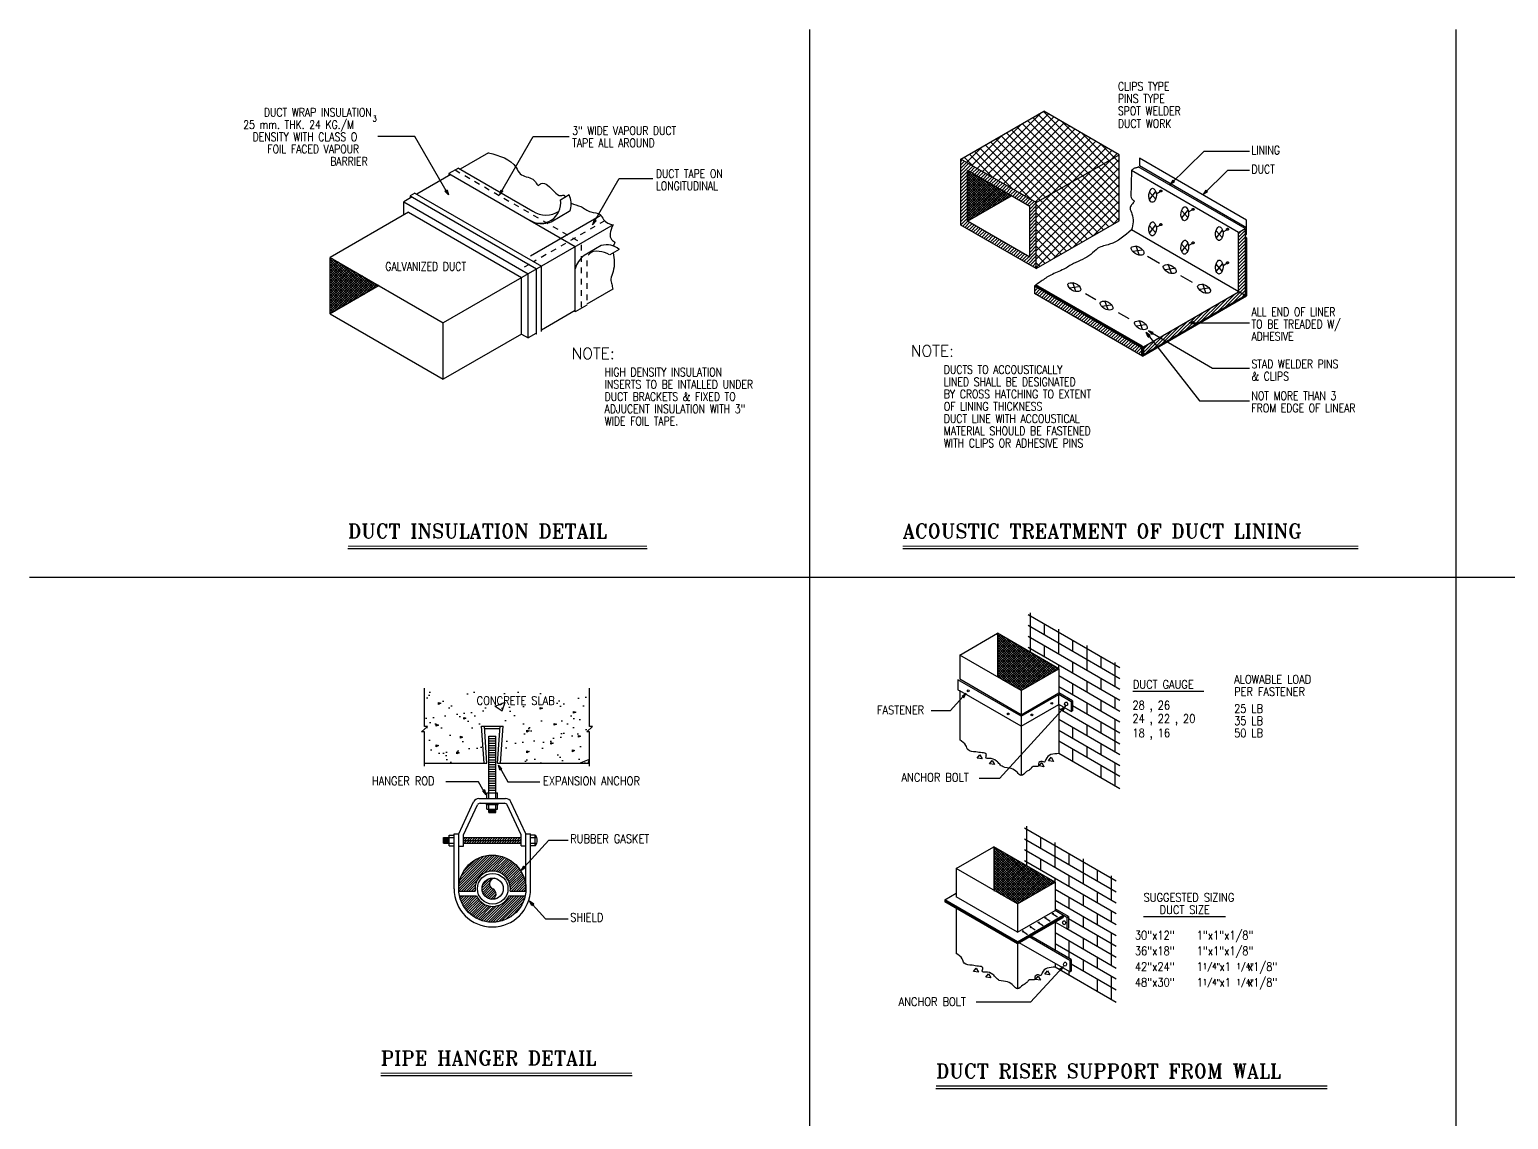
# Model space of a CAD drawing. Extents: x -251.9 to -196.2, y -340.1 to -300.7.
# Drawn here: x -251.89 to -225.7, y -320.01 to -300.7 of the extents above; entities that cross this region are included whole.
import ezdxf
from ezdxf.enums import TextEntityAlignment as Align

# ---------------------------------------------------------------- set-up
doc = ezdxf.new("R2010")
doc.units = 0
doc.header["$LTSCALE"] = 0.5
doc.header["$MEASUREMENT"] = 0
doc.linetypes.add('CENTER', pattern=[2, 1.25, -0.25, 0.25, -0.25])
doc.linetypes.add('HIDDEN2', pattern=[0.1875, 0.125, -0.0625])
for name, color, linetype in [('AC', 10, 'CONTINUOUS'), ('CENTER', 4, 'CENTER'), ('DUCK', 2, 'CONTINUOUS'), ('GATES', 4, 'CONTINUOUS'), ('HATCH', 11, 'CONTINUOUS'), ('HEDDEN', 3, 'HIDDEN2'), ('LA-1', 2, 'CONTINUOUS'), ('LINE', 3, 'CONTINUOUS'), ('TEXT', 2, 'CONTINUOUS'), ('TEXT1', 6, 'CONTINUOUS')]:
    doc.layers.add(name, color=color, linetype=linetype)
doc.styles.add('ROMANS', font='romans', dxfattribs={"width": 0.6})
doc.styles.add('ROMANT', font='romant.shx', dxfattribs={"width": 0.8})
pattern_1 = [(45, (-336.963858, -334.861504), (-0.022142369, 0.022142369), [])]

msp = doc.modelspace()

# ---------------------------------------------------------------- hatches: boundary and pattern name
at = {"layer": 'HATCH'}
h = msp.add_hatch(dxfattribs=at)
h.set_pattern_fill('ANSI37', color=256, scale=0.835041, style=0)
h.set_pattern_definition([(45, (-323.62303, -324.36141), (-0.0738079, 0.0738079), []), (135, (-323.62303, -324.36141), (-0.0738079, -0.0738079), [])])
h.paths.add_polyline_path([(-232.594, -302.92), (-234.064, -303.769), (-234.064, -304.938), (-232.594, -304.089)])
h.paths.add_polyline_path([(-232.594, -302.92), (-233.93, -302.149), (-235.4, -302.997), (-234.064, -303.769)])
h = msp.add_hatch(dxfattribs=at)
h.set_pattern_fill('ANSI31', color=256, scale=0.334016, style=0)
h.set_pattern_definition([(45, (-323.623034, -324.36141), (-0.029523159, 0.029523159), [])])
h.paths.add_polyline_path([(-235.4, -304.166), (-234.064, -304.938), (-234.064, -303.769), (-235.4, -302.997)])
h.paths.add_polyline_path([(-235.283, -304.099), (-235.283, -303.2), (-234.18, -303.836), (-234.18, -304.735)], flags=16)
h = msp.add_hatch(dxfattribs=at)
h.set_pattern_fill('ANSI37', color=256, scale=0.250512, style=0)
h.set_pattern_definition([(45, (-327.96625, -315.17151), (-0.022142369, 0.022142369), []), (135, (-327.96625, -315.17151), (-0.022142369, -0.022142369), [])])
h.paths.add_polyline_path([(-234.504, -303.649), (-235.283, -303.2), (-235.283, -304.099)])
h = msp.add_hatch(dxfattribs=at)
h.set_pattern_fill('ANSI31', color=256, scale=0.334016, style=0)
h.set_pattern_definition([(45, (-327.96625, -315.42202), (-0.029523159, 0.029523159), [])])
h.paths.add_polyline_path([(-230.363, -304.228), (-230.48, -304.295), (-230.48, -305.348), (-230.363, -305.416)])
h.paths.add_polyline_path([(-230.363, -305.416), (-230.48, -305.348), (-232.167, -306.322), (-232.167, -306.457)])
h.paths.add_polyline_path([(-234.097, -305.246), (-234.097, -305.381), (-232.2, -306.477), (-232.2, -306.342)])
h = msp.add_hatch(dxfattribs=at)
h.set_pattern_fill('ANSI37', color=256, scale=0.250512, style=0)
h.set_pattern_definition([(45, (-339.662973, -322.873104), (-0.022142369, 0.022142369), []), (135, (-339.662973, -322.873104), (-0.022142369, -0.022142369), [])])
h.paths.add_polyline_path([(-245.702, -305.239), (-246.57, -304.738), (-246.57, -305.74)])
h = msp.add_hatch(dxfattribs=at)
h.set_pattern_fill('ANSI37', color=256, scale=0.250512, style=0)
h.set_pattern_definition([(45, (-337.707262, -328.91533), (-0.022142369, 0.022142369), []), (135, (-337.707262, -328.91533), (-0.022142369, -0.022142369), [])])
h.paths.add_polyline_path([(-234.334, -312.411), (-233.666, -312.025), (-234.752, -311.398), (-234.752, -312.17)])
h = msp.add_hatch(dxfattribs=at)
h.set_pattern_fill('AR-CONC', color=256, scale=0.250512, style=0)
h.set_pattern_definition([(50, (-335.2368, -333.8816), (1.796825, -0.157202), [0.187884, -2.066727]), (355, (-335.2368, -333.8816), (-0.34759, 1.884334), [0.150307, -1.65338]), (100.4514, (-335.0871, -333.8947), (1.449237, 1.72713), [0.159677, -1.756447]), (46.1842, (-335.2368, -333.3806), (2.67357, -0.414646), [0.28183, -3.10009]), (96.6356, (-335.014, -333.4152), (2.341445, 2.440285), [0.239516, -2.63467]), (351.1842, (-335.2368, -333.3806), (2.34144, 2.44029), [0.22546, -2.48007]), (21, (-334.9863, -333.5059), (1.495326, -1.00861), [0.187884, -2.066727]), (326, (-334.9863, -333.5059), (0.609535, 1.81659), [0.150307, -1.65338]), (71.4514, (-334.8617, -333.59), (2.10486, 0.80798), [0.159677, -1.756447]), (37.5, (-335.2368, -333.88164), (0.030462, 0.83394), [0, -1.63334, 0, -1.678432, 0, -1.659644]), (7.5, (-335.2368, -333.8816), (0.6590216, 0.98805), [0, -0.956957, 0, -1.595763, 0, -0.632544]), (327.5, (-335.7955, -333.88164), (1.337291, -0.0565027), [0, -0.626281, 0, -1.953996, 0, -2.592802]), (317.5, (-336.046, -333.8816), (1.460953, 0.250775), [0, -0.814165, 0, -1.297654, 0, -1.841265])])
h.paths.add_polyline_path([(-241.976, -313.142), (-242.026, -313.142), (-241.924, -313.048), (-241.976, -313.048), (-241.976, -312.46), (-244.898, -312.41), (-244.898, -313.048), (-244.847, -313.048), (-244.949, -313.142), (-244.898, -313.142), (-244.898, -313.699), (-243.844, -313.699), (-243.889, -313.041), (-243.507, -313.041), (-243.552, -313.699), (-241.976, -313.699)])
h.paths.add_polyline_path([(-243.086, -313.147), (-243.086, -313.116), (-243.047, -313.128)], flags=16)
h.paths.add_polyline_path([(-243.086, -313.481), (-243.047, -313.494), (-243.086, -313.513)], flags=16)
h.paths.add_polyline_path([(-242.659, -313.329), (-242.619, -313.342), (-242.659, -313.361)], flags=16)
h.paths.add_polyline_path([(-242.601, -313.026), (-242.601, -312.994), (-242.561, -313.007)], flags=16)
h.paths.add_polyline_path([(-242.851, -312.742), (-242.851, -312.71), (-242.811, -312.723)], flags=16)
h.paths.add_polyline_path([(-242.28, -313.464), (-242.24, -313.476), (-242.28, -313.495)], flags=16)
h.paths.add_polyline_path([(-242.173, -313.239), (-242.173, -313.208), (-242.134, -313.22)], flags=16)
h.paths.add_polyline_path([(-242.259, -312.812), (-242.259, -312.781), (-242.219, -312.793)], flags=16)
h.paths.add_polyline_path([(-244.165, -312.9), (-244.205, -312.919), (-244.205, -312.887)], flags=16)
h.paths.add_polyline_path([(-244.223, -313.235), (-244.263, -313.254), (-244.263, -313.222)], flags=16)
h.paths.add_polyline_path([(-244.287, -313.513), (-244.327, -313.531), (-244.327, -313.5)], flags=16)
h.paths.add_polyline_path([(-244.65, -313.387), (-244.69, -313.406), (-244.69, -313.374)], flags=16)
h.paths.add_polyline_path([(-244.65, -313.022), (-244.69, -313.04), (-244.69, -313.009)], flags=16)
h.paths.add_polyline_path([(-244.608, -312.637), (-244.648, -312.656), (-244.648, -312.625)], flags=16)
h.paths.add_polyline_path([(-244.357, -312.694), (-243.107, -312.694), (-243.107, -312.519), (-244.357, -312.519)], flags=24)
h = msp.add_hatch(dxfattribs=at)
h.set_pattern_fill('AR-SAND', color=256, scale=0.250512, style=0)
h.set_pattern_definition([(37.5, (-335.23683, -333.88164), (-0.0157806, 0.482693), [0, -0.3807787, 0, -0.425871, 0, -0.4070825]), (7.5, (-335.2368, -333.88164), (0.443351, 0.7069823), [0, -0.2054201, 0, -0.3432019, 0, -0.131519]), (327.5, (-335.54496, -333.88164), (0.7801309, 0.0014177), [0, -0.1252562, 0, -0.4509222, 0, -0.588704]), (317.5, (-335.54496, -333.88164), (0.7530717, 0.2198685), [0, -0.062628, 0, -0.2956045, 0, -0.3381916])])
h.paths.add_polyline_path([(-241.976, -313.142), (-242.026, -313.142), (-241.924, -313.048), (-241.976, -313.048), (-241.976, -312.46), (-244.898, -312.41), (-244.898, -313.048), (-244.847, -313.048), (-244.949, -313.142), (-244.898, -313.142), (-244.898, -313.699), (-243.844, -313.699), (-243.889, -313.041), (-243.507, -313.041), (-243.552, -313.699), (-241.976, -313.699)])
h.paths.add_polyline_path([(-243.086, -313.147), (-243.086, -313.116), (-243.047, -313.128)], flags=16)
h.paths.add_polyline_path([(-243.086, -313.481), (-243.047, -313.494), (-243.086, -313.513)], flags=16)
h.paths.add_polyline_path([(-242.659, -313.329), (-242.619, -313.342), (-242.659, -313.361)], flags=16)
h.paths.add_polyline_path([(-242.851, -312.742), (-242.851, -312.71), (-242.811, -312.723)], flags=16)
h.paths.add_polyline_path([(-242.601, -313.026), (-242.601, -312.994), (-242.561, -313.007)], flags=16)
h.paths.add_polyline_path([(-244.223, -313.235), (-244.263, -313.254), (-244.263, -313.222)], flags=16)
h.paths.add_polyline_path([(-244.165, -312.9), (-244.205, -312.919), (-244.205, -312.887)], flags=16)
h.paths.add_polyline_path([(-244.287, -313.513), (-244.327, -313.531), (-244.327, -313.5)], flags=16)
h.paths.add_polyline_path([(-242.28, -313.464), (-242.24, -313.476), (-242.28, -313.495)], flags=16)
h.paths.add_polyline_path([(-242.259, -312.812), (-242.259, -312.781), (-242.219, -312.793)], flags=16)
h.paths.add_polyline_path([(-242.173, -313.208), (-242.134, -313.22), (-242.173, -313.239)], flags=16)
h.paths.add_polyline_path([(-244.65, -313.387), (-244.69, -313.406), (-244.69, -313.374)], flags=16)
h.paths.add_polyline_path([(-244.65, -313.022), (-244.69, -313.04), (-244.69, -313.009)], flags=16)
h.paths.add_polyline_path([(-244.608, -312.637), (-244.648, -312.656), (-244.648, -312.625)], flags=16)
h.paths.add_polyline_path([(-244.357, -312.694), (-243.107, -312.694), (-243.107, -312.519), (-244.357, -312.519)], flags=24)
h = msp.add_hatch(dxfattribs=at)
h.set_pattern_fill('ANSI31', color=256, scale=0.250512, style=0)
h.set_pattern_definition(pattern_1)
h.paths.add_polyline_path([(-244.209, -315.014), (-244.209, -315.118), (-243.186, -315.118), (-243.186, -315.014)])
h = msp.add_hatch(dxfattribs=at)
h.set_pattern_fill('ANSI31', color=256, scale=0.250512, style=0)
h.set_pattern_definition(pattern_1)
h.paths.add_polyline_path([(-243.381, -315.964), (-243.104, -315.964, 0.01756), (-243.103, -315.922, 1), (-244.293, -315.922, 0.01756), (-244.291, -315.964), (-244.002, -315.964, -1.143544)])
h.paths.add_polyline_path([(-243.978, -316.047), (-244.279, -316.047, 0.807573), (-243.116, -316.047), (-243.404, -316.047, -0.654654)])
h.paths.add_polyline_path([(-243.666, -315.736, 0.454006), (-243.879, -315.922, 0.389243), (-243.708, -316.109, 0.708719), (-243.69, -315.923, -0.730178)])
h = msp.add_hatch(dxfattribs=at)
h.set_pattern_fill('ANSI37', color=256, scale=0.250512, style=0)
h.set_pattern_definition([(45, (-337.772004, -329.499866), (-0.022142369, 0.022142369), []), (135, (-337.772004, -329.499866), (-0.022142369, -0.022142369), [])])
h.paths.add_polyline_path([(-234.817, -315.18), (-234.817, -315.951), (-234.399, -316.192), (-233.731, -315.807)])

# ---------------------------------------------------------------- linework, layer by layer
at = {"layer": 'AC'}
for p, q in [((-230.338, -304.078), (-232.235, -302.983)), ((-230.48, -304.295), (-232.377, -303.2)), ((-230.363, -304.228), (-232.26, -303.132)), ((-230.338, -304.213), (-232.235, -303.118)), ((-231.938, -303.61), (-231.872, -303.572)), ((-231.366, -303.934), (-231.301, -303.896)), ((-230.363, -305.416), (-232.377, -304.253)), ((-231.938, -304.203), (-231.872, -304.165)), ((-230.756, -304.287), (-230.691, -304.249)), ((-230.48, -304.295), (-230.363, -304.228)), ((-230.48, -305.348), (-230.48, -304.295)), ((-230.363, -304.228), (-230.363, -305.416)), ((-231.366, -304.528), (-231.301, -304.49)), ((-230.363, -304.406), (-230.338, -304.392)), ((-230.756, -304.88), (-230.691, -304.842)), ((-232.2, -306.342), (-234.097, -305.246)), ((-232.183, -306.313), (-234.07, -305.223)), ((-232.167, -306.322), (-230.48, -305.348)), ((-232.2, -306.342), (-232.183, -306.332)), ((-232.2, -306.342), (-232.2, -306.477)), ((-232.183, -306.313), (-232.183, -306.486)), ((-232.167, -306.322), (-232.167, -306.477)), ((-235.42, -311.784), (-234.752, -311.398)), ((-234.752, -311.398), (-234.752, -312.17)), ((-233.666, -312.025), (-234.752, -311.398)), ((-234.334, -312.411), (-235.42, -311.784)), ((-235.42, -311.784), (-235.42, -312.212)), ((-234.334, -312.411), (-233.666, -312.025)), ((-233.666, -312.025), (-233.666, -312.453)), ((-234.334, -312.868), (-235.453, -312.222)), ((-234.334, -312.839), (-235.42, -312.212)), ((-234.334, -313.045), (-235.42, -312.418)), ((-234.334, -312.411), (-234.334, -313.914)), ((-234.334, -312.839), (-233.666, -312.453)), ((-233.422, -312.594), (-233.666, -312.453)), ((-234.334, -312.868), (-233.666, -312.482)), ((-234.334, -313.045), (-233.666, -312.659)), ((-233.666, -312.659), (-233.666, -312.482)), ((-233.447, -312.609), (-233.666, -312.482)), ((-233.666, -312.659), (-233.666, -313.528)), ((-233.447, -312.785), (-233.666, -312.659)), ((-233.447, -312.609), (-233.422, -312.594)), ((-233.447, -312.609), (-233.447, -312.785)), ((-233.447, -312.609), (-233.447, -312.785)), ((-233.422, -312.594), (-233.422, -312.771)), ((-233.447, -312.785), (-233.422, -312.771)), ((-243.844, -313.699), (-243.889, -313.041)), ((-243.889, -313.041), (-243.507, -313.041)), ((-243.792, -313.699), (-243.836, -313.041)), ((-243.834, -313.083), (-243.562, -313.083)), ((-243.824, -313.219), (-243.824, -313.219)), ((-243.76, -313.219), (-243.635, -313.219)), ((-243.76, -314.325), (-243.76, -313.219)), ((-243.635, -314.325), (-243.635, -313.219)), ((-243.604, -313.699), (-243.559, -313.041)), ((-243.572, -313.219), (-243.571, -313.219)), ((-243.552, -313.699), (-243.507, -313.041)), ((-244.898, -313.699), (-243.792, -313.699)), ((-243.604, -313.699), (-241.976, -313.699)), ((-243.792, -314.325), (-243.792, -314.221)), ((-243.792, -314.221), (-243.604, -314.221)), ((-243.604, -314.325), (-243.604, -314.221)), ((-244.293, -314.951), (-244.029, -314.385)), ((-244.209, -314.97), (-243.961, -314.439)), ((-243.934, -314.325), (-243.462, -314.325)), ((-243.914, -314.409), (-243.482, -314.409)), ((-243.802, -314.429), (-243.802, -314.409)), ((-243.802, -314.429), (-243.593, -314.429)), ((-243.792, -314.513), (-243.792, -314.429)), ((-243.792, -314.513), (-243.604, -314.513)), ((-243.76, -314.57), (-243.76, -314.429)), ((-243.635, -314.57), (-243.635, -314.429)), ((-243.604, -314.513), (-243.604, -314.429)), ((-243.593, -314.429), (-243.593, -314.409)), ((-243.186, -314.97), (-243.434, -314.439)), ((-243.103, -314.951), (-243.367, -314.385)), ((-243.76, -314.57), (-243.635, -314.57)), ((-244.564, -315.118), (-244.564, -315.014)), ((-244.564, -315.014), (-244.376, -315.014)), ((-244.46, -315.16), (-244.46, -314.972)), ((-244.46, -314.972), (-244.376, -314.972)), ((-244.376, -314.951), (-244.293, -314.951)), ((-244.376, -315.922), (-244.376, -314.951)), ((-244.293, -315.922), (-244.293, -314.951)), ((-244.209, -315.171), (-244.209, -314.97)), ((-244.209, -315.014), (-243.186, -315.014)), ((-243.186, -315.16), (-243.186, -314.97)), ((-243.103, -314.951), (-243.019, -314.951)), ((-243.103, -315.922), (-243.103, -314.951)), ((-243.019, -315.922), (-243.019, -314.951)), ((-242.936, -314.972), (-243.019, -314.972)), ((-243.019, -315.014), (-242.914, -315.014)), ((-242.936, -315.16), (-242.936, -314.972)), ((-244.564, -315.118), (-244.376, -315.118)), ((-244.46, -315.16), (-244.376, -315.16)), ((-244.293, -315.171), (-244.209, -315.171)), ((-244.209, -315.118), (-243.186, -315.118)), ((-243.186, -315.16), (-243.103, -315.16)), ((-243.019, -315.118), (-242.914, -315.118)), ((-242.936, -315.16), (-243.019, -315.16)), ((-235.485, -315.566), (-234.817, -315.18)), ((-233.731, -315.807), (-234.817, -315.18)), ((-234.817, -315.18), (-234.817, -315.951)), ((-234.399, -316.192), (-235.485, -315.566)), ((-235.485, -315.566), (-235.485, -316.002)), ((-234.399, -316.192), (-233.731, -315.807)), ((-233.731, -315.807), (-233.731, -316.308)), ((-244.291, -315.964), (-244.002, -315.964)), ((-244.279, -316.047), (-243.978, -316.047)), ((-243.404, -316.047), (-243.116, -316.047)), ((-243.381, -315.964), (-243.104, -315.964)), ((-235.685, -316.118), (-235.485, -316.002)), ((-234.399, -316.86), (-235.685, -316.118)), ((-235.685, -316.118), (-235.685, -316.156)), ((-235.485, -316.002), (-235.485, -316.067)), ((-234.399, -316.693), (-235.485, -316.067)), ((-234.399, -316.88), (-235.685, -316.137)), ((-234.399, -316.899), (-235.685, -316.156)), ((-235.485, -316.272), (-235.485, -317.069)), ((-234.399, -316.192), (-234.399, -316.693)), ((-234.399, -316.693), (-233.731, -316.308)), ((-234.399, -316.86), (-233.586, -316.391)), ((-233.495, -316.415), (-233.731, -316.279)), ((-233.52, -316.43), (-233.731, -316.308)), ((-233.586, -316.391), (-233.586, -316.43)), ((-234.399, -316.88), (-233.586, -316.41)), ((-234.399, -316.899), (-233.586, -316.43)), ((-233.52, -316.635), (-233.731, -316.513)), ((-233.731, -316.513), (-233.731, -317.012)), ((-233.52, -316.43), (-233.495, -316.415)), ((-233.52, -316.43), (-233.52, -316.635)), ((-233.52, -316.459), (-233.52, -316.635)), ((-233.52, -316.635), (-233.495, -316.621)), ((-233.495, -316.415), (-233.495, -316.621)), ((-234.399, -316.899), (-234.399, -316.86)), ((-234.399, -316.899), (-234.399, -317.695)), ((-233.47, -317.397), (-234.366, -316.88)), ((-233.47, -317.191), (-234.188, -316.777)), ((-233.444, -317.177), (-234.163, -316.762)), ((-233.47, -317.191), (-233.444, -317.177)), ((-233.444, -317.177), (-233.444, -317.383)), ((-233.731, -317.246), (-233.731, -317.31)), ((-233.47, -317.191), (-233.47, -317.397)), ((-233.47, -317.397), (-233.444, -317.383))]:
    msp.add_line(p, q, dxfattribs=at)
msp.add_lwpolyline([(-235.453, -312.222), (-235.453, -312.399), (-235.42, -312.418), (-235.42, -313.287)], dxfattribs=at)
for centre, radius in [((-243.698, -315.922), 0.595), ((-243.691, -315.922), 0.271), ((-243.691, -315.922), 0.188)]:
    msp.add_circle(centre, radius, dxfattribs=at)
for centre, radius, start, end in [((-243.934, -314.429), 0.104, 90, 154.9831), ((-243.914, -314.461), 0.0522, 90, 154.9831), ((-243.482, -314.461), 0.0522, 25.0169, 90), ((-243.462, -314.429), 0.104, 25.0169, 90), ((-243.061, -315.066), 0.157, 323.1301, 36.8699), ((-243.691, -315.922), 0.313, 352.3377, 187.6623), ((-243.648, -315.833), 0.0991, 100.6211, 245.1654), ((-243.698, -315.922), 0.678, 180, 0), ((-243.691, -315.922), 0.313, 203.5782, 336.4218), ((-243.731, -316.013), 0.0991, 283.8618, 65.1654)]:
    msp.add_arc(centre, radius, start, end, dxfattribs=at)
msp.add_spline([(-232.235, -302.983), (-232.237, -303.042), (-232.234, -303.068), (-232.233, -303.097), (-232.235, -303.118)], degree=3, dxfattribs=at)
for points, knots in [([(-232.377, -303.2), (-232.382, -303.441), (-232.386, -303.596), (-232.396, -303.689), (-232.306, -303.748), (-232.38, -303.801), (-232.415, -303.878), (-232.356, -303.978), (-232.342, -304.111), (-232.365, -304.205), (-232.377, -304.253)], [0.1474147, 0.1474147, 0.1474147, 0.1474147, 0.2355295, 0.3004627, 0.3351656, 0.3811042, 0.4181591, 0.4848184, 0.5683349, 0.6566337, 0.6566337, 0.6566337, 0.6566337]), ([(-232.26, -303.132), (-232.269, -303.142), (-232.284, -303.158), (-232.312, -303.153), (-232.334, -303.16), (-232.348, -303.177), (-232.369, -303.184), (-232.374, -303.196), (-232.377, -303.2)], [0, 0, 0, 0, 0.02119724, 0.03677114, 0.0488528, 0.05989134, 0.07616274, 0.08391761, 0.08391761, 0.08391761, 0.08391761]), ([(-232.01, -303.763), (-232.005, -303.764), (-231.995, -303.761), (-231.961, -303.737), (-231.937, -303.685), (-231.935, -303.582), (-231.962, -303.54), (-232.002, -303.511), (-232.009, -303.51), (-232.052, -303.555), (-232.076, -303.611), (-232.069, -303.703), (-232.049, -303.739), (-232.023, -303.761), (-232.014, -303.763), (-232.01, -303.763)], [0, 0, 0, 0, 0.553698, 0.553698, 1.633029, 1.633029, 2.712361, 2.712361, 3.791692, 3.791692, 4.871024, 4.871024, 5.774225, 5.774225, 6.283185, 6.283185, 6.283185, 6.283185]), ([(-231.439, -304.088), (-231.434, -304.088), (-231.424, -304.086), (-231.39, -304.062), (-231.366, -304.01), (-231.364, -303.907), (-231.39, -303.865), (-231.431, -303.836), (-231.437, -303.835), (-231.481, -303.88), (-231.505, -303.936), (-231.498, -304.027), (-231.477, -304.063), (-231.452, -304.085), (-231.443, -304.088), (-231.439, -304.088)], [0, 0, 0, 0, 0.553698, 0.553698, 1.633029, 1.633029, 2.712361, 2.712361, 3.791692, 3.791692, 4.871024, 4.871024, 5.774225, 5.774225, 6.283185, 6.283185, 6.283185, 6.283185]), ([(-232.01, -304.357), (-232.005, -304.357), (-231.995, -304.355), (-231.961, -304.331), (-231.937, -304.279), (-231.935, -304.176), (-231.962, -304.134), (-232.002, -304.105), (-232.009, -304.103), (-232.052, -304.149), (-232.076, -304.205), (-232.069, -304.296), (-232.049, -304.332), (-232.023, -304.354), (-232.014, -304.357), (-232.01, -304.357)], [0, 0, 0, 0, 0.553698, 0.553698, 1.633029, 1.633029, 2.712361, 2.712361, 3.791692, 3.791692, 4.871024, 4.871024, 5.774225, 5.774225, 6.283185, 6.283185, 6.283185, 6.283185]), ([(-230.829, -304.44), (-230.824, -304.44), (-230.813, -304.438), (-230.78, -304.414), (-230.756, -304.362), (-230.754, -304.259), (-230.78, -304.217), (-230.821, -304.188), (-230.827, -304.187), (-230.871, -304.232), (-230.895, -304.288), (-230.888, -304.38), (-230.867, -304.415), (-230.842, -304.438), (-230.833, -304.44), (-230.829, -304.44)], [0, 0, 0, 0, 0.553698, 0.553698, 1.633029, 1.633029, 2.712361, 2.712361, 3.791692, 3.791692, 4.871024, 4.871024, 5.774225, 5.774225, 6.283185, 6.283185, 6.283185, 6.283185]), ([(-232.159, -304.675), (-232.157, -304.671), (-232.155, -304.66), (-232.163, -304.62), (-232.201, -304.576), (-232.294, -304.532), (-232.343, -304.539), (-232.386, -304.564), (-232.39, -304.569), (-232.366, -304.628), (-232.325, -304.673), (-232.239, -304.703), (-232.198, -304.7), (-232.167, -304.685), (-232.161, -304.678), (-232.159, -304.675)], [0, 0, 0, 0, 0.553698, 0.553698, 1.633029, 1.633029, 2.712361, 2.712361, 3.791692, 3.791692, 4.871024, 4.871024, 5.774225, 5.774225, 6.283185, 6.283185, 6.283185, 6.283185]), ([(-231.439, -304.682), (-231.434, -304.682), (-231.424, -304.68), (-231.39, -304.655), (-231.366, -304.603), (-231.364, -304.5), (-231.39, -304.458), (-231.431, -304.429), (-231.437, -304.428), (-231.481, -304.473), (-231.505, -304.529), (-231.498, -304.621), (-231.477, -304.657), (-231.452, -304.679), (-231.443, -304.681), (-231.439, -304.682)], [0, 0, 0, 0, 0.553698, 0.553698, 1.633029, 1.633029, 2.712361, 2.712361, 3.791692, 3.791692, 4.871024, 4.871024, 5.774225, 5.774225, 6.283185, 6.283185, 6.283185, 6.283185]), ([(-231.589, -305.001), (-231.587, -304.997), (-231.585, -304.986), (-231.593, -304.946), (-231.63, -304.902), (-231.724, -304.858), (-231.773, -304.865), (-231.816, -304.89), (-231.82, -304.896), (-231.796, -304.954), (-231.755, -304.999), (-231.668, -305.03), (-231.628, -305.026), (-231.597, -305.012), (-231.591, -305.005), (-231.589, -305.001)], [0, 0, 0, 0, 0.553698, 0.553698, 1.633029, 1.633029, 2.712361, 2.712361, 3.791692, 3.791692, 4.871024, 4.871024, 5.774225, 5.774225, 6.283185, 6.283185, 6.283185, 6.283185]), ([(-230.829, -305.034), (-230.824, -305.034), (-230.813, -305.032), (-230.78, -305.008), (-230.756, -304.956), (-230.754, -304.853), (-230.78, -304.811), (-230.821, -304.781), (-230.827, -304.78), (-230.871, -304.826), (-230.895, -304.881), (-230.888, -304.973), (-230.867, -305.009), (-230.842, -305.031), (-230.833, -305.034), (-230.829, -305.034)], [0, 0, 0, 0, 0.553698, 0.553698, 1.633029, 1.633029, 2.712361, 2.712361, 3.791692, 3.791692, 4.871024, 4.871024, 5.774225, 5.774225, 6.283185, 6.283185, 6.283185, 6.283185]), ([(-233.279, -305.321), (-233.277, -305.317), (-233.275, -305.306), (-233.283, -305.266), (-233.32, -305.223), (-233.414, -305.179), (-233.463, -305.185), (-233.506, -305.21), (-233.51, -305.216), (-233.486, -305.274), (-233.445, -305.319), (-233.358, -305.35), (-233.318, -305.346), (-233.287, -305.332), (-233.281, -305.325), (-233.279, -305.321)], [0, 0, 0, 0, 0.553698, 0.553698, 1.633029, 1.633029, 2.712361, 2.712361, 3.791692, 3.791692, 4.871024, 4.871024, 5.774225, 5.774225, 6.283185, 6.283185, 6.283185, 6.283185]), ([(-230.981, -305.35), (-230.979, -305.346), (-230.976, -305.335), (-230.985, -305.295), (-231.022, -305.252), (-231.115, -305.207), (-231.164, -305.214), (-231.208, -305.239), (-231.211, -305.245), (-231.188, -305.303), (-231.147, -305.348), (-231.06, -305.379), (-231.019, -305.375), (-230.989, -305.361), (-230.983, -305.354), (-230.981, -305.35)], [0, 0, 0, 0, 0.553698, 0.553698, 1.633029, 1.633029, 2.712361, 2.712361, 3.791692, 3.791692, 4.871024, 4.871024, 5.774225, 5.774225, 6.283185, 6.283185, 6.283185, 6.283185]), ([(-232.709, -305.647), (-232.707, -305.643), (-232.704, -305.633), (-232.713, -305.593), (-232.75, -305.549), (-232.843, -305.505), (-232.892, -305.512), (-232.936, -305.537), (-232.939, -305.542), (-232.916, -305.601), (-232.875, -305.645), (-232.788, -305.676), (-232.747, -305.672), (-232.717, -305.658), (-232.711, -305.651), (-232.709, -305.647)], [0, 0, 0, 0, 0.553698, 0.553698, 1.633029, 1.633029, 2.712361, 2.712361, 3.791692, 3.791692, 4.871024, 4.871024, 5.774225, 5.774225, 6.283185, 6.283185, 6.283185, 6.283185]), ([(-232.101, -305.997), (-232.099, -305.993), (-232.096, -305.982), (-232.105, -305.942), (-232.142, -305.898), (-232.235, -305.854), (-232.284, -305.861), (-232.328, -305.886), (-232.331, -305.891), (-232.308, -305.95), (-232.267, -305.995), (-232.18, -306.025), (-232.139, -306.022), (-232.109, -306.007), (-232.102, -306), (-232.101, -305.997)], [0, 0, 0, 0, 0.553698, 0.553698, 1.633029, 1.633029, 2.712361, 2.712361, 3.791692, 3.791692, 4.871024, 4.871024, 5.774225, 5.774225, 6.283185, 6.283185, 6.283185, 6.283185]), ([(-233.571, -316.56), (-233.562, -316.56), (-233.554, -316.554), (-233.539, -316.529), (-233.544, -316.501), (-233.58, -316.485), (-233.599, -316.507), (-233.597, -316.544), (-233.586, -316.56), (-233.571, -316.56)], [0, 0, 0, 0, 0.89294, 0.89294, 2.836308, 2.836308, 4.779676, 4.779676, 6.283185, 6.283185, 6.283185, 6.283185])]:
    msp.add_open_spline(points, degree=3, knots=knots, dxfattribs=at)
at = {"layer": 'AC', "end_tangent": (-0.727253, -0.68637)}
msp.add_spline([(-232.377, -304.253), (-232.764, -304.506), (-232.971, -304.578), (-233.097, -304.686), (-233.403, -304.847), (-233.574, -304.946), (-233.808, -305.054), (-233.979, -305.162), (-234.097, -305.246)], degree=3, dxfattribs=at)
at = {"layer": 'AC', "color": 3}
msp.add_open_spline([(-233.554, -317.293), (-233.545, -317.293), (-233.537, -317.287), (-233.523, -317.262), (-233.528, -317.234), (-233.563, -317.218), (-233.582, -317.24), (-233.581, -317.277), (-233.57, -317.293), (-233.554, -317.293)], degree=3, knots=[0, 0, 0, 0, 0.89294, 0.89294, 2.836308, 2.836308, 4.779676, 4.779676, 6.283185, 6.283185, 6.283185, 6.283185], dxfattribs=at)
at = {"layer": 'CENTER'}
for centre in [(-231.857, -303.563), (-231.286, -303.888), (-231.857, -304.157), (-230.676, -304.24), (-231.286, -304.481), (-230.676, -304.834)]:
    msp.add_circle(centre, 0.0167, dxfattribs=at)
at = {"layer": 'DUCK'}
for p, q in [((-235.4, -302.997), (-233.93, -302.149)), ((-232.594, -302.92), (-233.93, -302.149)), ((-243.764, -302.887), (-244.265, -303.176)), ((-234.064, -303.769), (-235.4, -302.997)), ((-235.4, -304.166), (-235.4, -302.997)), ((-234.064, -303.769), (-232.594, -302.92)), ((-232.594, -304.089), (-232.594, -302.92)), ((-244.432, -303.272), (-245.034, -303.619)), ((-244.299, -303.157), (-244.466, -303.253)), ((-244.466, -303.253), (-242.228, -304.545)), ((-244.466, -303.253), (-244.466, -303.292)), ((-244.299, -303.157), (-242.978, -303.919)), ((-234.18, -303.836), (-235.283, -303.2)), ((-235.283, -304.099), (-235.283, -303.2)), ((-245.117, -303.668), (-245.267, -303.754)), ((-245.267, -303.754), (-243.063, -305.027)), ((-245.267, -303.986), (-245.267, -303.754)), ((-245.067, -303.6), (-245.15, -303.648)), ((-245.15, -303.648), (-242.913, -304.94)), ((-245.15, -303.648), (-245.15, -303.687)), ((-245.067, -303.6), (-242.829, -304.892)), ((-242.336, -303.633), (-242.489, -303.722)), ((-235.283, -304.099), (-234.504, -303.649)), ((-234.064, -304.938), (-234.064, -303.769)), ((-245.184, -303.938), (-246.57, -304.738)), ((-245.184, -303.938), (-243.18, -305.095)), ((-241.774, -303.994), (-243.021, -304.714)), ((-234.18, -304.735), (-234.18, -303.836)), ((-230.338, -304.327), (-230.338, -304.078)), ((-241.56, -304.159), (-244.566, -305.895)), ((-234.064, -304.938), (-235.4, -304.166)), ((-234.18, -304.735), (-235.283, -304.099)), ((-234.064, -304.938), (-232.594, -304.089)), ((-230.363, -304.342), (-230.338, -304.327)), ((-242.228, -305.701), (-242.228, -304.545)), ((-241.768, -304.53), (-242.072, -304.706)), ((-241.452, -304.598), (-241.619, -304.695)), ((-230.338, -304.392), (-230.363, -304.377)), ((-230.338, -304.392), (-230.338, -305.421)), ((-246.57, -304.738), (-244.566, -305.895)), ((-246.57, -305.74), (-246.57, -304.738)), ((-243.18, -306.097), (-243.18, -305.095)), ((-243.063, -306.164), (-243.063, -305.027)), ((-242.913, -306.097), (-242.913, -304.94)), ((-242.829, -306.049), (-242.829, -304.892)), ((-245.702, -305.239), (-246.57, -305.74)), ((-241.563, -305.299), (-242.024, -305.565)), ((-234.097, -305.246), (-234.097, -305.381)), ((-232.183, -306.486), (-234.097, -305.381)), ((-242.024, -305.584), (-242.228, -305.701)), ((-232.183, -306.486), (-230.338, -305.421)), ((-246.57, -305.74), (-244.566, -306.897)), ((-244.566, -306.897), (-244.566, -305.895)), ((-242.228, -305.682), (-242.829, -306.029)), ((-243.18, -306.097), (-244.566, -306.897)), ((-243.18, -306.097), (-243.063, -306.164)), ((-242.929, -306.087), (-243.063, -306.164)), ((-242.929, -306.087), (-242.913, -306.097))]:
    msp.add_line(p, q, dxfattribs=at)
msp.add_lwpolyline([(-242.654, -304.106), (-242.336, -303.922, 0.206833), (-242.312, -303.891, 0.164025), (-242.336, -303.633, 0.164025)], format="xyb", dxfattribs=at)
for centre, radius, start, end in [((-242.845, -303.774), 0.36, 236.1775, 8.3726), ((-242.747, -303.575), 0.415, 236.1213, 303.831), ((-242.818, -303.698), 0.44, 256.3232, 291.9143), ((-241.67, -304.842), 0.327, 48.2022, 107.4138), ((-241.838, -305.03), 0.4, 125.902, 167.1401), ((-241.838, -305.03), 0.4, 56.8875, 114.098)]:
    msp.add_arc(centre, radius, start, end, dxfattribs=at)
at = {"layer": 'GATES'}
for p, q in [((-231.692, -303.45), (-231.092, -302.856)), ((-231.092, -302.856), (-230.29, -302.856)), ((-231.106, -303.623), (-230.673, -303.194)), ((-230.673, -303.194), (-230.29, -303.194)), ((-231.644, -303.373), (-231.692, -303.45)), ((-231.615, -303.403), (-231.692, -303.45)), ((-231.615, -303.403), (-231.644, -303.373)), ((-231.059, -303.546), (-231.106, -303.623)), ((-231.029, -303.576), (-231.059, -303.546)), ((-231.029, -303.576), (-231.106, -303.623)), ((-232.183, -306.332), (-234.084, -305.235)), ((-232.167, -306.457), (-230.363, -305.416)), ((-231.358, -305.898), (-230.29, -305.898)), ((-232.117, -306.068), (-231.171, -307.278)), ((-232.08, -306.15), (-232.117, -306.068)), ((-232.047, -306.124), (-232.117, -306.068)), ((-232.08, -306.15), (-232.047, -306.124)), ((-232.077, -306.041), (-230.94, -306.7)), ((-232.012, -306.104), (-232.077, -306.041)), ((-231.991, -306.067), (-232.077, -306.041)), ((-232.012, -306.104), (-231.991, -306.067)), ((-230.94, -306.7), (-230.29, -306.7)), ((-231.171, -307.278), (-230.29, -307.278))]:
    msp.add_line(p, q, dxfattribs=at)
at = {"layer": 'HATCH'}
for p, q in [((-243.76, -313.26), (-243.635, -313.26)), ((-243.76, -313.302), (-243.635, -313.302)), ((-243.76, -313.344), (-243.635, -313.344)), ((-243.76, -313.386), (-243.635, -313.386)), ((-243.76, -313.427), (-243.635, -313.427)), ((-243.76, -313.469), (-243.635, -313.469)), ((-243.76, -313.511), (-243.635, -313.511)), ((-243.76, -313.553), (-243.635, -313.553)), ((-243.76, -313.594), (-243.635, -313.594)), ((-243.76, -313.636), (-243.635, -313.636)), ((-243.76, -313.678), (-243.635, -313.678)), ((-243.76, -313.72), (-243.635, -313.72)), ((-243.76, -313.761), (-243.635, -313.761)), ((-243.76, -313.803), (-243.635, -313.803)), ((-243.76, -313.845), (-243.635, -313.845)), ((-243.76, -313.887), (-243.635, -313.887)), ((-243.76, -313.928), (-243.635, -313.928)), ((-243.76, -313.97), (-243.635, -313.97)), ((-243.76, -314.012), (-243.635, -314.012)), ((-243.76, -314.054), (-243.635, -314.054)), ((-243.76, -314.095), (-243.635, -314.095)), ((-243.76, -314.137), (-243.635, -314.137)), ((-243.76, -314.179), (-243.635, -314.179)), ((-243.76, -314.526), (-243.635, -314.526)), ((-243.76, -314.541), (-243.635, -314.541)), ((-243.76, -314.555), (-243.635, -314.555)), ((-244.545, -315.118), (-244.545, -315.014)), ((-244.529, -315.118), (-244.529, -315.014)), ((-244.512, -315.118), (-244.512, -315.014)), ((-244.495, -315.118), (-244.495, -315.014)), ((-244.479, -315.118), (-244.479, -315.014)), ((-244.209, -315.066), (-243.186, -315.066))]:
    msp.add_line(p, q, dxfattribs=at)
for points in [[(-244.648, -312.625), (-244.608, -312.637), (-244.648, -312.656)], [(-244.205, -312.887), (-244.165, -312.9), (-244.205, -312.919)], [(-242.259, -312.781), (-242.219, -312.793), (-242.259, -312.812)], [(-244.69, -313.009), (-244.65, -313.022), (-244.69, -313.04)], [(-244.263, -313.222), (-244.223, -313.235), (-244.263, -313.254)], [(-243.086, -313.116), (-243.047, -313.128), (-243.086, -313.147)], [(-242.601, -312.994), (-242.561, -313.007), (-242.601, -313.026)], [(-242.173, -313.208), (-242.134, -313.22), (-242.173, -313.239)], [(-244.69, -313.374), (-244.65, -313.387), (-244.69, -313.406)], [(-244.327, -313.5), (-244.287, -313.513), (-244.327, -313.531)], [(-243.086, -313.481), (-243.047, -313.494), (-243.086, -313.513)], [(-242.659, -313.329), (-242.619, -313.342), (-242.659, -313.361)], [(-242.28, -313.464), (-242.24, -313.476), (-242.28, -313.495)]]:
    msp.add_lwpolyline(points, close=True, dxfattribs=at)
at = {"layer": 'HEDDEN'}
for p, q in [((-244.357, -303.19), (-242.119, -304.482)), ((-241.707, -304.09), (-242.963, -304.815)), ((-242.119, -305.619), (-242.119, -304.482)), ((-243.046, -304.863), (-243.196, -304.95)), ((-242.024, -304.795), (-242.024, -305.586))]:
    msp.add_line(p, q, dxfattribs=at)
msp.add_lwpolyline([(-241.921, -304.642, 0.345491), (-242.024, -304.795, 0.345491)], format="xyb", dxfattribs=at)
at = {"layer": 'LINE'}
for p, q in [((-245.072, -302.597), (-245.726, -302.597)), ((-244.475, -303.631), (-245.072, -302.597)), ((-244.5, -303.545), (-244.537, -303.566)), ((-244.5, -303.545), (-244.475, -303.631)), ((-244.537, -303.566), (-244.475, -303.631)), ((-231.956, -303.576), (-232.061, -303.709)), ((-231.954, -303.704), (-232.056, -303.585)), ((-241.895, -304.072), (-241.858, -304.093)), ((-231.385, -303.906), (-231.49, -304.038)), ((-231.382, -304.034), (-231.485, -303.915)), ((-241.858, -304.093), (-241.921, -304.159)), ((-231.956, -304.17), (-232.061, -304.302)), ((-231.954, -304.298), (-232.056, -304.178)), ((-230.774, -304.258), (-230.88, -304.391)), ((-230.772, -304.386), (-230.875, -304.267)), ((-232.35, -304.63), (-232.194, -304.606)), ((-232.24, -304.696), (-232.297, -304.536)), ((-231.385, -304.5), (-231.49, -304.632)), ((-231.382, -304.627), (-231.485, -304.508)), ((-231.881, -304.847), (-232.093, -304.724)), ((-231.669, -305.02), (-231.725, -304.861)), ((-230.774, -304.852), (-230.88, -304.984)), ((-230.772, -304.98), (-230.875, -304.86)), ((-231.779, -304.954), (-231.623, -304.931)), ((-231.294, -305.186), (-231.506, -305.063)), ((-233.471, -305.279), (-233.315, -305.255)), ((-233.362, -305.345), (-233.418, -305.185)), ((-233.007, -305.49), (-233.194, -305.382)), ((-231.169, -305.302), (-231.014, -305.278)), ((-231.06, -305.368), (-231.116, -305.208)), ((-232.9, -305.603), (-232.744, -305.58)), ((-232.79, -305.67), (-232.847, -305.51)), ((-232.42, -305.829), (-232.607, -305.721)), ((-232.181, -306.017), (-232.237, -305.857)), ((-231.27, -305.877), (-231.358, -305.898)), ((-231.27, -305.919), (-231.358, -305.898)), ((-231.27, -305.919), (-231.27, -305.877)), ((-232.291, -305.951), (-232.135, -305.927)), ((-232.581, -312.009), (-234.209, -311.069)), ((-234.167, -311.736), (-234.167, -311.033)), ((-232.581, -312.202), (-234.209, -311.261)), ((-233.917, -311.43), (-233.917, -311.237)), ((-233.666, -311.768), (-233.666, -311.322)), ((-232.581, -312.394), (-234.209, -311.454)), ((-232.581, -312.587), (-234.209, -311.647)), ((-233.917, -311.816), (-233.917, -311.623)), ((-233.416, -311.719), (-233.416, -311.527)), ((-233.165, -312.057), (-233.165, -311.611)), ((-233.416, -312.105), (-233.416, -311.912)), ((-232.915, -312.009), (-232.915, -311.816)), ((-232.664, -312.346), (-232.664, -311.912)), ((-233.666, -312.025), (-233.666, -311.96)), ((-232.581, -312.78), (-233.666, -312.153)), ((-232.915, -312.394), (-232.915, -312.202)), ((-232.581, -312.973), (-233.666, -312.346)), ((-233.416, -312.491), (-233.416, -312.298)), ((-233.165, -312.443), (-233.165, -312.25)), ((-232.352, -312.422), (-231.095, -312.422)), ((-232.581, -313.166), (-233.422, -312.68)), ((-233.165, -312.828), (-233.165, -312.635)), ((-232.915, -312.78), (-232.915, -312.587)), ((-232.664, -312.732), (-232.664, -312.539)), ((-233.613, -312.763), (-233.666, -312.732)), ((-232.581, -313.551), (-233.666, -312.925)), ((-232.581, -313.359), (-233.612, -312.763)), ((-232.915, -313.166), (-232.915, -312.973)), ((-232.664, -313.503), (-232.664, -312.925)), ((-232.581, -313.744), (-233.666, -313.118)), ((-233.416, -313.262), (-233.416, -313.069)), ((-233.165, -313.214), (-233.165, -313.021)), ((-232.581, -313.937), (-233.666, -313.31)), ((-233.416, -313.673), (-233.416, -313.455)), ((-233.165, -313.6), (-233.165, -313.407)), ((-232.915, -313.551), (-232.915, -313.359)), ((-235.11, -313.608), (-235.063, -313.549)), ((-235.024, -313.622), (-235.11, -313.608)), ((-235.063, -313.549), (-235.024, -313.622)), ((-234.891, -313.708), (-234.844, -313.648)), ((-234.804, -313.721), (-234.891, -313.708)), ((-234.844, -313.648), (-234.804, -313.721)), ((-234.013, -313.748), (-233.967, -313.688)), ((-233.927, -313.761), (-234.013, -313.748)), ((-233.967, -313.688), (-233.927, -313.761)), ((-233.848, -313.654), (-233.801, -313.594)), ((-233.761, -313.667), (-233.848, -313.654)), ((-233.801, -313.594), (-233.761, -313.667)), ((-232.581, -314.155), (-233.666, -313.528)), ((-232.915, -313.962), (-232.915, -313.744)), ((-232.664, -314.107), (-232.664, -313.696)), ((-243.836, -314.17), (-243.81, -314.257)), ((-234.232, -315.517), (-234.232, -314.814)), ((-232.646, -315.79), (-234.274, -314.85)), ((-232.646, -315.983), (-234.274, -315.043)), ((-233.982, -315.212), (-233.982, -315.019)), ((-232.646, -316.176), (-234.274, -315.236)), ((-233.731, -315.549), (-233.731, -315.103)), ((-233.481, -315.501), (-233.481, -315.308)), ((-232.646, -316.369), (-234.274, -315.428)), ((-233.982, -315.597), (-233.982, -315.404)), ((-233.23, -315.838), (-233.23, -315.392)), ((-232.98, -315.79), (-232.98, -315.597)), ((-233.731, -315.807), (-233.731, -315.742)), ((-233.481, -315.886), (-233.481, -315.694)), ((-232.729, -316.128), (-232.729, -315.694)), ((-232.646, -316.561), (-233.731, -315.935)), ((-232.646, -316.754), (-233.731, -316.128)), ((-233.481, -316.272), (-233.481, -316.079)), ((-233.23, -316.224), (-233.23, -316.031)), ((-232.98, -316.176), (-232.98, -315.983)), ((-233.78, -316.359), (-233.688, -316.419)), ((-233.753, -316.368), (-233.78, -316.359)), ((-233.76, -316.38), (-233.78, -316.359)), ((-233.76, -316.38), (-233.753, -316.368)), ((-232.98, -316.561), (-232.98, -316.369)), ((-232.729, -316.513), (-232.729, -316.32)), ((-234.173, -316.592), (-234.081, -316.653)), ((-234.153, -316.613), (-234.173, -316.592)), ((-234.146, -316.602), (-234.173, -316.592)), ((-234.153, -316.613), (-234.146, -316.602)), ((-234.035, -316.513), (-233.943, -316.574)), ((-234.008, -316.523), (-234.035, -316.513)), ((-234.016, -316.534), (-234.035, -316.513)), ((-234.016, -316.534), (-234.008, -316.523)), ((-233.891, -316.455), (-233.91, -316.434)), ((-233.883, -316.444), (-233.91, -316.434)), ((-233.91, -316.434), (-233.818, -316.495)), ((-233.891, -316.455), (-233.883, -316.444)), ((-232.646, -317.14), (-233.52, -316.635)), ((-232.646, -316.947), (-233.495, -316.457)), ((-233.23, -316.61), (-233.23, -316.417)), ((-232.165, -316.415), (-230.711, -316.415)), ((-234.31, -316.671), (-234.218, -316.732)), ((-234.283, -316.681), (-234.31, -316.671)), ((-234.291, -316.692), (-234.31, -316.671)), ((-234.291, -316.692), (-234.283, -316.681)), ((-232.646, -317.333), (-233.731, -316.706)), ((-232.646, -317.526), (-233.731, -316.899)), ((-233.481, -317.156), (-233.481, -316.851)), ((-233.23, -316.995), (-233.23, -316.802)), ((-232.98, -316.947), (-232.98, -316.754)), ((-232.729, -317.285), (-232.729, -316.706)), ((-232.98, -317.333), (-232.98, -317.14)), ((-235.175, -317.39), (-235.128, -317.33)), ((-235.088, -317.403), (-235.175, -317.39)), ((-235.128, -317.33), (-235.088, -317.403)), ((-234.955, -317.489), (-234.909, -317.43)), ((-234.909, -317.43), (-234.869, -317.503)), ((-233.912, -317.435), (-233.866, -317.375)), ((-233.826, -317.448), (-233.912, -317.435)), ((-233.866, -317.375), (-233.826, -317.448)), ((-232.646, -317.936), (-233.731, -317.31)), ((-233.481, -317.454), (-233.481, -317.391)), ((-232.646, -317.719), (-233.444, -317.257)), ((-233.23, -317.381), (-233.23, -317.188)), ((-234.869, -317.503), (-234.955, -317.489)), ((-234.078, -317.529), (-234.031, -317.469)), ((-233.991, -317.542), (-234.078, -317.529)), ((-234.031, -317.469), (-233.991, -317.542)), ((-232.98, -317.744), (-232.98, -317.526)), ((-232.729, -317.888), (-232.729, -317.477))]:
    msp.add_line(p, q, dxfattribs=at)
at = {"layer": 'LINE', "color": 4}
for p, q in [((-243.572, -303.631), (-242.975, -302.597)), ((-242.975, -302.597), (-242.336, -302.597)), ((-243.546, -303.545), (-243.572, -303.631)), ((-243.546, -303.545), (-243.51, -303.566)), ((-241.921, -304.159), (-241.449, -303.342)), ((-241.449, -303.342), (-240.855, -303.342)), ((-243.51, -303.566), (-243.572, -303.631)), ((-241.895, -304.072), (-241.921, -304.159)), ((-244.898, -313.048), (-244.898, -312.372)), ((-241.976, -313.048), (-241.976, -312.372)), ((-235.303, -312.46), (-235.586, -312.768)), ((-235.378, -312.51), (-235.303, -312.46)), ((-235.347, -312.539), (-235.303, -312.46)), ((-235.347, -312.539), (-235.378, -312.51)), ((-233.546, -312.691), (-234.716, -313.967)), ((-233.621, -312.742), (-233.546, -312.691)), ((-233.59, -312.77), (-233.546, -312.691)), ((-235.586, -312.768), (-235.925, -312.768)), ((-233.59, -312.77), (-233.621, -312.742)), ((-244.949, -313.142), (-244.847, -313.048)), ((-244.898, -313.142), (-244.949, -313.142)), ((-244.847, -313.048), (-244.898, -313.048)), ((-244.898, -313.754), (-244.898, -313.142)), ((-242.026, -313.142), (-241.924, -313.048)), ((-241.976, -313.142), (-242.026, -313.142)), ((-241.924, -313.048), (-241.976, -313.048)), ((-241.976, -313.754), (-241.976, -313.142)), ((-243.566, -313.819), (-243.591, -313.732)), ((-243.529, -313.798), (-243.591, -313.732)), ((-243.591, -313.732), (-243.42, -314.029)), ((-243.942, -314.029), (-244.52, -314.029)), ((-243.81, -314.257), (-243.942, -314.029)), ((-243.566, -313.819), (-243.529, -313.798)), ((-243.42, -314.029), (-242.854, -314.029)), ((-234.716, -313.967), (-235.074, -313.967)), ((-243.836, -314.17), (-243.872, -314.191)), ((-243.872, -314.191), (-243.81, -314.257)), ((-243.191, -315.604), (-242.694, -315.062)), ((-242.694, -315.062), (-242.355, -315.062)), ((-243.147, -315.525), (-243.191, -315.604)), ((-243.116, -315.553), (-243.191, -315.604)), ((-243.147, -315.525), (-243.116, -315.553)), ((-243.04, -316.143), (-242.755, -316.454)), ((-242.996, -316.222), (-243.04, -316.143)), ((-242.965, -316.194), (-243.04, -316.143)), ((-242.996, -316.222), (-242.965, -316.194)), ((-242.755, -316.454), (-242.355, -316.454)), ((-233.584, -317.299), (-234.165, -317.933)), ((-233.659, -317.35), (-233.584, -317.299)), ((-233.628, -317.378), (-233.659, -317.35)), ((-233.628, -317.378), (-233.584, -317.299)), ((-234.165, -317.933), (-235.127, -317.933))]:
    msp.add_line(p, q, dxfattribs=at)
at = {"layer": 'LINE'}
for centre in [(-235.268, -312.416), (-233.79, -312.638), (-234.56, -312.825), (-234.143, -312.843)]:
    msp.add_circle(centre, 0.0155, dxfattribs=at)
for points, knots in [([(-243.764, -302.887), (-243.57, -302.937), (-243.327, -303), (-243.203, -303.311), (-243.019, -303.314), (-242.929, -303.396), (-242.894, -303.491), (-242.817, -303.394), (-242.694, -303.473), (-242.608, -303.563), (-242.516, -303.664), (-242.419, -303.627), (-242.412, -303.663), (-242.408, -303.675)], [0, 0, 0, 0, 0.3300543, 0.411709, 0.5564056, 0.5963409, 0.6423265, 0.6803985, 0.7519348, 0.8518187, 0.9314168, 0.9677551, 0.9882413, 0.9882413, 0.9882413, 0.9882413]), ([(-242.302, -303.78), (-242.248, -303.802), (-242.108, -303.829), (-241.979, -303.955), (-241.785, -303.943), (-241.725, -304.101), (-241.617, -304.16), (-241.56, -304.159)], [1.0811626, 1.0811626, 1.0811626, 1.0811626, 1.1811976, 1.3003796, 1.4051882, 1.468953, 1.5830045, 1.5830045, 1.5830045, 1.5830045]), ([(-241.56, -304.159), (-241.621, -304.275), (-241.63, -304.43), (-241.504, -304.467), (-241.549, -304.514), (-241.56, -304.535)], [0.0718799, 0.0718799, 0.0718799, 0.0718799, 0.1572254, 0.207088, 0.24454, 0.24454, 0.24454, 0.24454]), ([(-241.56, -304.66), (-241.535, -304.771), (-241.523, -304.931), (-241.61, -305.108), (-241.582, -305.214), (-241.569, -305.271), (-241.563, -305.299)], [0.3199464, 0.3199464, 0.3199464, 0.3199464, 0.5161344, 0.6018314, 0.6554039, 0.706899, 0.706899, 0.706899, 0.706899]), ([(-233.534, -312.683), (-233.525, -312.683), (-233.517, -312.677), (-233.503, -312.652), (-233.507, -312.624), (-233.543, -312.608), (-233.562, -312.63), (-233.56, -312.667), (-233.549, -312.683), (-233.534, -312.683)], [0, 0, 0, 0, 0.89294, 0.89294, 2.836308, 2.836308, 4.779676, 4.779676, 6.283185, 6.283185, 6.283185, 6.283185])]:
    msp.add_open_spline(points, degree=3, knots=knots, dxfattribs=at)
for points in [[(-233.666, -313.528), (-233.894, -313.633), (-233.917, -313.679), (-233.962, -313.667), (-234.025, -313.707), (-234.025, -313.746), (-234.121, -313.758), (-234.166, -313.803), (-234.234, -313.848), (-234.334, -313.914), (-234.398, -313.865), (-234.506, -313.792), (-234.653, -313.763), (-234.71, -313.718), (-234.766, -313.662), (-234.908, -313.616), (-234.953, -313.611), (-234.948, -313.543), (-235.021, -313.515), (-235.134, -313.498), (-235.276, -313.458), (-235.31, -313.385), (-235.42, -313.287)], [(-233.731, -317.31), (-233.959, -317.415), (-233.982, -317.46), (-234.027, -317.449), (-234.089, -317.488), (-234.089, -317.528), (-234.186, -317.539), (-234.231, -317.584), (-234.299, -317.629), (-234.399, -317.695), (-234.463, -317.646), (-234.571, -317.573), (-234.718, -317.545), (-234.775, -317.499), (-234.831, -317.443), (-234.973, -317.398), (-235.018, -317.392), (-235.012, -317.324), (-235.086, -317.296), (-235.199, -317.279), (-235.341, -317.239), (-235.375, -317.166), (-235.485, -317.069)]]:
    msp.add_spline(points, degree=3, dxfattribs=at)
at = {"layer": 'TEXT'}
for p, q in [((-238.072, -340.103), (-238.072, -300.703)), ((-226.625, -340.103), (-226.625, -300.703)), ((-251.893, -310.403), (-196.205, -310.403))]:
    msp.add_line(p, q, dxfattribs=at)
msp.add_lwpolyline([(-242.851, -312.71), (-242.811, -312.723), (-242.851, -312.742)], close=True, dxfattribs=at)
at = {"layer": 'TEXT1', "const_width": 0.0227}
for points in [[(-240.956, -309.854), (-246.256, -309.854)], [(-228.362, -309.854), (-236.429, -309.854)], [(-241.221, -319.189), (-245.673, -319.189)], [(-228.909, -319.419), (-235.84, -319.419)]]:
    msp.add_lwpolyline(points, dxfattribs=at)
at = {"layer": 'TEXT1'}
for points in [[(-240.956, -309.899), (-246.256, -309.899)], [(-228.362, -309.899), (-236.429, -309.899)], [(-241.221, -319.235), (-245.673, -319.235)], [(-228.909, -319.464), (-235.84, -319.464)]]:
    msp.add_lwpolyline(points, dxfattribs=at)

# ---------------------------------------------------------------- texts
at = {"layer": 'LA-1', "style": 'ROMANS', "width": 0.8}
for s, height, p in [('CLIPS TYPE', 0.15, (-232.617, -301.783)), ('PINS TYPE', 0.15, (-232.617, -302)), ('3', 0.105, (-245.816, -302.334)), ('SPOT WELDER', 0.15001, (-232.617, -302.218)), ('25 mm. THK. 24 KG./M', 0.15001, (-248.108, -302.461)), ('3" WIDE VAPOUR DUCT', 0.15001, (-242.282, -302.568)), ('DUCT WORK', 0.15, (-232.617, -302.444)), ('DENSITY WITH CLASS O', 0.15001, (-247.942, -302.678)), ('FOIL FACED VAPOUR', 0.15001, (-247.682, -302.895)), ('TAPE ALL AROUND', 0.15001, (-242.282, -302.785)), ('LINING', 0.15, (-230.252, -302.913)), ('BARRIER', 0.15, (-246.569, -303.112)), ('DUCT TAPE ON', 0.15001, (-240.801, -303.33)), ('DUCT', 0.15, (-230.252, -303.251)), ('LONGITUDINAL', 0.15001, (-240.801, -303.547)), ('ALL END OF LINER', 0.15001, (-230.252, -305.779)), ('TO BE TREADED W/', 0.15001, (-230.252, -305.996)), ('ADHESIVE', 0.15, (-230.252, -306.213)), ('HIGH DENSITY INSULATION', 0.15001, (-241.708, -306.846)), ('DUCTS TO ACCOUSTICALLY', 0.15001, (-235.701, -306.801)), ('STAD WELDER PINS', 0.15001, (-230.252, -306.701)), ('INSERTS TO BE INTALLED UNDER', 0.15001, (-241.708, -307.063)), ('LINED SHALL BE DESIGNATED ', 0.15001, (-235.701, -307.018)), ('& CLIPS', 0.15, (-230.252, -306.918)), ('DUCT BRACKETS & FIXED TO', 0.15001, (-241.708, -307.28)), ('BY CROSS HATCHING TO EXTENT', 0.15001, (-235.701, -307.235)), ('NOT MORE THAN 3', 0.15001, (-230.252, -307.265)), ('ADJUCENT INSULATION WITH 3"', 0.15001, (-241.708, -307.497)), ('OF LINING THICKNESS', 0.15001, (-235.701, -307.453)), ('FROM EDGE OF LINEAR', 0.15001, (-230.252, -307.482)), ('WIDE FOIL TAPE.', 0.15001, (-241.708, -307.714)), ('DUCT LINE WITH ACCOUSTICAL', 0.15001, (-235.701, -307.67)), ('MATERIAL SHOULD BE FASTENED', 0.15001, (-235.701, -307.887)), ('WITH CLIPS OR ADHESIVE PINS', 0.15001, (-235.701, -308.104))]:
    msp.add_text(s, height=height, dxfattribs=at).set_placement(p)
msp.add_text('DUCT WRAP INSULATION', height=0.15001, dxfattribs=at).set_placement((-245.834, -302.244), align=Align.RIGHT)
msp.add_text('GALVANIZED DUCT', height=0.15001, dxfattribs=at).set_placement((-244.878, -304.974), align=Align.CENTER)
at = {"layer": 'LA-1', "color": 6, "style": 'ROMANS'}
for p in [(-242.293, -306.541), (-236.285, -306.496)]:
    msp.add_text('NOTE:', height=0.2, dxfattribs=at).set_placement(p)
at = {"layer": 'TEXT', "style": 'ROMANS', "width": 0.85}
for s, height, p in [('ALOWABLE LOAD', 0.15, (-230.56, -312.288)), ('DUCT GAUGE', 0.15, (-232.353, -312.377)), ('PER FASTENER', 0.15, (-230.56, -312.505)), ('CONCRETE SLAB', 0.15, (-243.975, -312.665)), ('FASTENER', 0.15, (-236.885, -312.831)), ('28 , 26', 0.15, (-232.361, -312.746)), ('25 LB', 0.15, (-230.56, -312.806)), ('24 , 22 , 20', 0.15, (-232.361, -312.982)), ('35 LB', 0.15, (-230.56, -313.023)), ('18 , 16', 0.15, (-232.361, -313.237)), ('50 LB', 0.15, (-230.56, -313.24)), ('HANGER ROD', 0.15, (-245.83, -314.087)), ('EXPANSION ANCHOR', 0.15, (-242.799, -314.087)), ('ANCHOR BOLT', 0.15, (-236.451, -314.025)), ('RUBBER GASKET', 0.15, (-242.317, -315.113)), ('SUGGESTED SIZING', 0.15, (-232.163, -316.151)), ('SHIELD', 0.15, (-242.317, -316.506)), ('DUCT SIZE', 0.15, (-231.879, -316.369)), ('1"x1"x1/8"', 0.15, (-231.223, -316.82)), ('30"x12"', 0.15, (-232.317, -316.82)), ('36"x18"', 0.15, (-232.317, -317.098)), ('1"x1"x1/8"', 0.15, (-231.223, -317.098)), ('42"x24"', 0.15, (-232.317, -317.377)), ('1   x1   x1/8"', 0.15001, (-231.223, -317.377)), (' 1/4"', 0.1071, (-231.175, -317.35)), (' 1/4"', 0.1071, (-230.58, -317.35)), ('48"x30"', 0.15, (-232.317, -317.656)), ('1   x1   x1/8"', 0.15001, (-231.223, -317.656)), (' 1/4"', 0.1071, (-231.175, -317.629)), (' 1/4"', 0.1071, (-230.58, -317.629)), ('ANCHOR BOLT', 0.15, (-236.501, -317.998))]:
    msp.add_text(s, height=height, dxfattribs=at).set_placement(p)
at = {"layer": 'TEXT1', "style": 'ROMANT'}
for s, p in [('DUCT INSULATION DETAIL', (-246.256, -309.711)), ('ACOUSTIC TREATMENT OF DUCT LINING', (-236.429, -309.711)), ('PIPE HANGER DETAIL', (-245.673, -319.046)), ('DUCT RISER SUPPORT FROM WALL', (-235.84, -319.276))]:
    msp.add_text(s, height=0.25, dxfattribs=at).set_placement(p)

doc.saveas('drawing.dxf')
